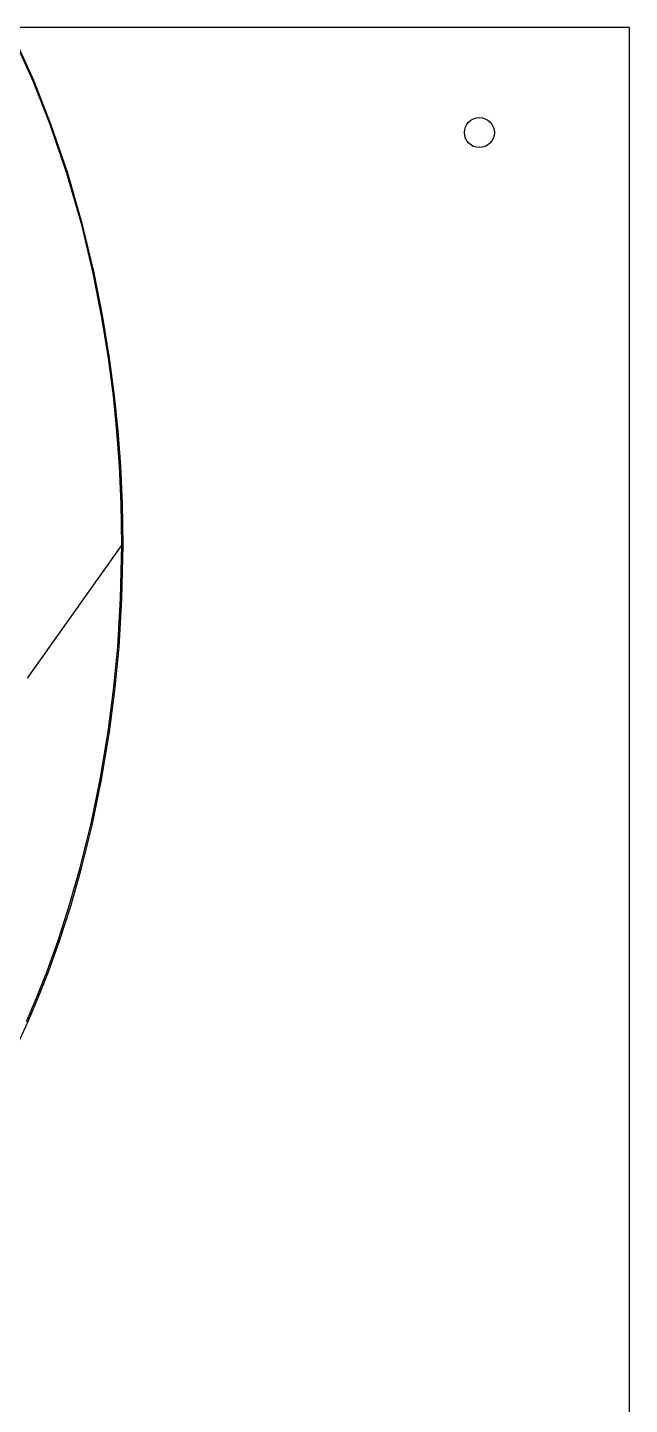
# Model space of a CAD drawing. Extents: x 0 to 245, y 0 to 330.
# Drawn here: x 204.9 to 245, y 237.7 to 329.5 of the extents above; entities that cross this region are included whole.
import ezdxf

# ---------------------------------------------------------------- set-up
doc = ezdxf.new("R2010")
doc.units = 0
doc.layers.add('--8N-THT. FIXING HOLE', color=4, linetype='CONTINUOUS')
doc.layers.add('-15N-THT. THIẾT BỊ ĐÓNG MỞ', color=40, linetype='CONTINUOUS')

# ---------------------------------------------------------------- blocks, each defined once
blk = doc.blocks.new('06 - N - SC VSD ATV212HD15~18N4')
at = {"layer": '--8N-THT. FIXING HOLE'}
blk.add_circle((112.5, 157.75), 1, dxfattribs=at)
at = {"layer": '-15N-THT. THIẾT BỊ ĐÓNG MỞ'}
for p, q in [((122.5, 164.75), (-122.5, 164.75)), ((122.5, -144.25), (122.5, 164.75)), ((82.755, 161.185), (81.612, 163.736)), ((82.807, 161.208), (81.661, 163.759)), ((83.897, 158.292), (82.755, 161.185)), ((83.952, 158.313), (82.807, 161.208)), ((85.01, 155.023), (83.897, 158.292)), ((85.068, 155.043), (83.952, 158.313)), ((85.998, 151.586), (85.01, 155.023)), ((86.061, 151.603), (85.068, 155.043)), ((86.765, 148.38), (85.998, 151.586)), ((86.832, 148.395), (86.061, 151.603)), ((87.348, 145.427), (86.765, 148.38)), ((87.417, 145.439), (86.832, 148.395)), ((87.788, 142.699), (87.348, 145.427)), ((87.859, 142.71), (87.417, 145.439)), ((88.113, 140.192), (87.788, 142.699)), ((88.187, 140.201), (87.859, 142.71)), ((88.349, 137.846), (88.113, 140.192)), ((88.425, 137.853), (88.187, 140.201)), ((88.519, 135.509), (88.349, 137.846)), ((88.597, 135.514), (88.425, 137.853)), ((88.631, 132.995), (88.519, 135.509)), ((88.711, 132.997), (88.597, 135.514)), ((88.67, 130.261), (88.631, 132.995)), ((88.752, 130.261), (88.711, 132.997)), ((88.67, 130.261), (82.372, 121.362)), ((88.595, 126.691), (88.67, 130.261)), ((88.67, 130.261), (88.752, 130.261)), ((88.68, 126.688), (88.752, 130.261)), ((88.399, 123.452), (88.595, 126.691)), ((88.486, 123.445), (88.68, 126.688)), ((88.12, 120.568), (88.399, 123.452)), ((88.209, 120.558), (88.486, 123.445)), ((87.762, 117.818), (88.12, 120.568)), ((87.852, 117.805), (88.209, 120.558)), ((87.251, 114.738), (87.762, 117.818)), ((87.344, 114.721), (87.852, 117.805)), ((86.602, 111.576), (87.251, 114.738)), ((86.695, 111.556), (87.344, 114.721)), ((85.901, 108.739), (86.602, 111.576)), ((85.996, 108.714), (86.695, 111.556)), ((85.172, 106.191), (85.901, 108.739)), ((85.267, 106.162), (85.996, 108.714)), ((84.425, 103.889), (85.172, 106.191)), ((84.52, 103.857), (85.267, 106.162)), ((83.687, 101.839), (84.425, 103.889)), ((83.781, 101.804), (84.52, 103.857)), ((82.981, 100.051), (83.687, 101.839)), ((83.075, 100.012), (83.781, 101.804)), ((82.314, 98.487), (82.981, 100.051)), ((82.408, 98.446), (83.075, 100.012)), ((81.763, 97.033), (82.408, 98.446))]:
    blk.add_line(p, q, dxfattribs=at)

msp = doc.modelspace()

# ---------------------------------------------------------------- block references
msp.add_blockref('06 - N - SC VSD ATV212HD15~18N4', (122.5, 164.75))

doc.saveas('drawing.dxf')
